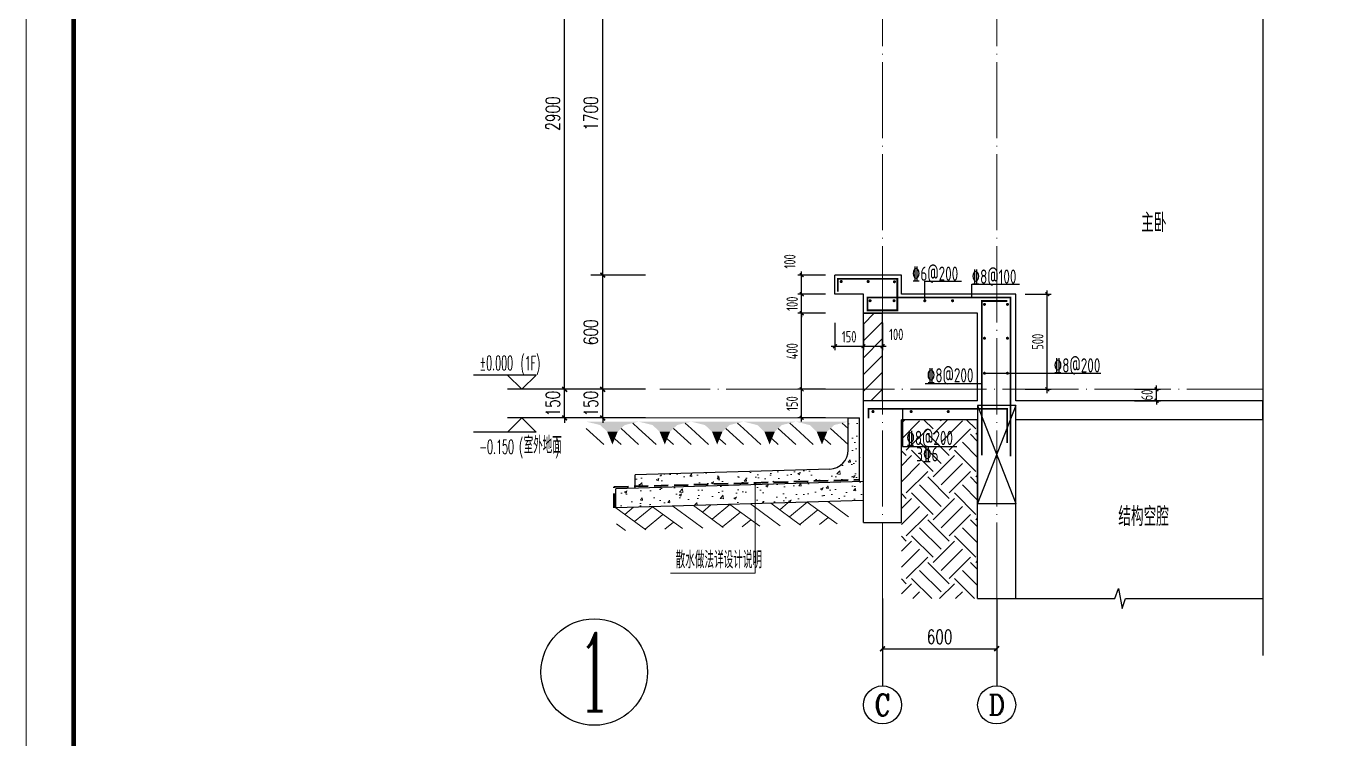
# Model space of a CAD drawing. Extents: x -1712635 to -854203, y -534641 to -21985.
# Drawn here: x -1029527 to -1022681, y -165729 to -161981 of the extents above; entities that cross this region are included whole.
import ezdxf
from ezdxf.enums import TextEntityAlignment as Align

# ---------------------------------------------------------------- set-up
doc = ezdxf.new("R2010")
doc.units = 0
doc.header["$LTSCALE"] = 1000
doc.linetypes.add('DASH', pattern=[0.35, 0.25, -0.1])
doc.linetypes.add('DOTE', pattern=[2.42, 2, -0.2, 0.02, -0.2])
doc.layers.get('0').update_dxf_attribs({"linetype": 'CONTINUOUS'})
doc.layers.get('Defpoints').update_dxf_attribs({"linetype": 'CONTINUOUS'})
for name, color, linetype in [('A-AXIS_TEXT', 7, 'CONTINUOUS'), ('AXIS', 3, 'CONTINUOUS'), ('COLUMN', 4, 'CONTINUOUS'), ('DIM', 2, 'CONTINUOUS'), ('DIM_ELEV', 3, 'CONTINUOUS'), ('DIM_SYMB', 3, 'CONTINUOUS'), ('PUB_DIM', 3, 'CONTINUOUS'), ('PUB_TEXT', 2, 'CONTINUOUS'), ('REIN', 6, 'CONTINUOUS'), ('S-大样-砼线', 7, 'CONTINUOUS'), ('S-引出线', 40, 'CONTINUOUS'), ('TEXT', 2, 'CONTINUOUS'), ('WALL', 2, 'CONTINUOUS')]:
    doc.layers.add(name, color=color, linetype=linetype)
for name, color, linetype, lineweight in [('AXIS_TEXT', 7, 'CONTINUOUS', 20), ('DOTE', 19, 'DOTE', 9), ('PUB_HATCH', 8, 'CONTINUOUS', 9), ('图框', 9, 'CONTINUOUS', 18), ('填充', 251, 'CONTINUOUS', 5), ('平面-排水沟', 86, 'CONTINUOUS', 15), ('立面-中轮廓线', 30, 'CONTINUOUS', 35), ('粉刷', 251, 'CONTINUOUS', 9)]:
    doc.layers.add(name, color=color, linetype=linetype, lineweight=lineweight)
doc.styles.add('_TCH_AXIS', font='COMPLEX', dxfattribs={"bigfont": 'GBCBIG'})
doc.styles.add('_TCH_DIM', font='SIMPLEX.shx', dxfattribs={"width": 0.7, "bigfont": 'GBCBIG.shx'})
doc.styles.add('_TCH_DIM_T3', font='SIMPLEX', dxfattribs={"width": 0.705882, "bigfont": 'GBCBIG'})
doc.styles.add('COMPLEX', font='COMPLEX')
doc.styles.add('DIM_FONT_T3', font='SIMPLEX', dxfattribs={"width": 0.705882, "bigfont": 'GBCBIG'})
doc.styles.add('TSSD_DIMENSION', font='Tssdeng.shx', dxfattribs={"width": 0.7, "bigfont": 'tssdchn.shx'})
doc.styles.add('TSSD_REIN', font='tssdeng.shx', dxfattribs={"width": 0.7, "height": 300, "bigfont": 'tssdchn.shx'})
doc.dimstyles.new('_TCH_ARCH&&25', dxfattribs={"dimtxt": 74.375, "dimasz": 25, "dimexe": 62.5, "dimexo": 75, "dimgap": 25, "dimtad": 1, "dimdec": 0, "dimzin": 0, "dimdsep": 46, "dimtxsty": '_TCH_DIM_T3', "dimblk": 'ARCHTICK', "dimcen": 0.09, "dimclrt": 7, "dimazin": 0, "dimtfac": 1, "dimtdec": 0, "dimtix": 1, "dimtmove": 2, "dimatfit": 3, "dimldrblk": 'ARCHTICK', "dimfxl": 0, "dimtolj": 1, "dimtzin": 0, "dimarcsym": 0})
doc.dimstyles.new('TSSD_20_20', dxfattribs={"dimtxt": 60, "dimasz": 20, "dimexe": 20, "dimexo": 50, "dimgap": 20, "dimtad": 1, "dimdec": 0, "dimzin": 0, "dimdsep": 46, "dimtxsty": 'TSSD_DIMENSION', "dimblk": 'ARCHTICK', "dimblk1": 'ARCHTICK', "dimblk2": 'ARCHTICK', "dimcen": 0, "dimdle": 20, "dimclrt": 7, "dimadec": 0, "dimazin": 0, "dimtfac": 1, "dimtdec": 0, "dimtix": 1, "dimtmove": 2, "dimatfit": 3, "dimfxl": 0, "dimtolj": 1, "dimtzin": 0, "dimarcsym": 0})
pattern_1 = [(50, (28072.99, 249033.25), (143.452037, -12.550427), [15, -165]), (355, (28072.99, 249033.25), (-27.750267, 150.438427), [12, -132]), (100.4514, (28084.94, 249032.2), (115.701876, 137.88791), [12.74804, -140.22842]), (46.1842, (28072.99, 249073.25), (213.44821, -33.1038), [22.5, -247.5]), (96.6356, (28090.77, 249070.5), (186.93254, 194.82357), [19.12206, -210.3426]), (351.1842, (28072.99, 249073.25), (186.93239, 194.82372), [18, -198]), (21, (28092.99, 249063.25), (119.38141, -80.52378), [15, -165]), (326, (28092.99, 249063.25), (48.663066, 145.03001), [12, -132]), (71.4514, (28102.93, 249056.54), (168.044526, 64.5061), [12.74804, -140.22842]), (37.5, (28072.986, 249033.25), (2.431971, 66.578771), [0, -130.4, 0, -134, 0, -132.5]), (7.5, (28072.986, 249033.25), (52.613907, 78.882342), [0, -76.4, 0, -127.4, 0, -50.5]), (327.5, (28028.386, 249033.25), (106.764487, -4.510974), [0, -50, 0, -156, 0, -207]), (317.5, (28008.39, 249033.25), (116.637234, 20.020996), [0, -65, 0, -103.6, 0, -147])]

# ---------------------------------------------------------------- blocks, each defined once
blk = doc.blocks.new('$LINEPAT$素土夯实')
at = {"color": 0}
for p, q in [((0, -210), (210, 0)), ((120, -300), (420, 0)), ((420, 0), (608, -188)), ((495, -300), (795, 0)), ((615, 0), (705, -90)), ((315, -105), (502, -293)), ((210, -210), (300, -300)), ((705, -300), (795, -210))]:
    blk.add_line(p, q, dxfattribs=at)
blk = doc.blocks.new('$LinePat$自然土壤')
at = {"color": 0}
for p, q in [((0, -90), (71, -19)), ((0, -300), (211, -89)), ((420, -300), (630, -90)), ((210, -300), (286, -224))]:
    blk.add_line(p, q, dxfattribs=at)
for points in [[(0, 0), (630, 0), (168, -45), (462, -45)], [(168, -45), (462, -45), (252, -132), (378, -132)], [(252, -132), (378, -132), (315, -300)]]:
    blk.add_solid(points, dxfattribs=at)
blk = doc.blocks.new('sanshui')
at = {"layer": '粉刷'}
h = blk.add_hatch(dxfattribs=at)
h.set_pattern_fill('混凝土', color=256, scale=20)
h.set_pattern_definition(pattern_1)
edge = h.paths.add_edge_path()
edge.add_line((346317.8, 427329.6), (346257.8, 427329.6))
edge.add_line((346257.8, 427329.6), (346257.8, 427160.3))
edge.add_arc((346157.8, 427160.3), 100, 271.71836, 360, ccw=False)
edge.add_line((346160.8, 427060.3), (345137.8, 427029.6))
edge.add_line((345137.8, 427029.6), (345137.8, 426969.6))
edge.add_line((345137.8, 426969.6), (346317.8, 427005))
edge.add_line((346317.8, 427005), (346317.8, 427329.6))
h = blk.add_hatch(dxfattribs=at)
h.set_pattern_fill('混凝土', color=256, scale=20)
h.set_pattern_definition(pattern_1)
h.paths.add_polyline_path([(346337.8, 426895.6), (346337.8, 426995.6), (345037.8, 426956.6), (345037.8, 426856.6)])
at = {"layer": 'COLUMN'}
for p, q in [((346257.8, 427329.6), (346317.8, 427329.6)), ((346257.8, 427160.3), (346257.8, 427329.6)), ((346317.8, 426995), (346317.8, 427329.6)), ((346160.8, 427060.3), (345137.8, 427029.6)), ((346338.1, 426995.6), (345037.8, 426956.6)), ((345137.8, 426959.6), (345137.8, 427029.6)), ((345037.8, 426856.6), (345037.8, 426956.6)), ((346338.1, 426895.6), (345037.8, 426856.6))]:
    blk.add_line(p, q, dxfattribs=at)
blk.add_arc((346157.8, 427160.3), 100, 271.71836, 0, dxfattribs=at)
at = {"layer": '立面-中轮廓线', "linetype": 'DASH', "ltscale": 0.3}
blk.add_lwpolyline([(345027.8, 426856.6), (345027.8, 426966.3), (346317.8, 427005)], dxfattribs=at)
at = {"layer": '粉刷'}
blk.add_line((344881.5, 427329.6), (346257.8, 427329.6), dxfattribs=at)
at = {"layer": '粉刷', "yscale": 0.4, "zscale": 0.4}
for name, p, xscale, rotation in [('$LinePat$自然土壤', (345156.8, 427309.6), -0.4369306507241237, 359.9999999999903), ('$LinePat$自然土壤', (345432, 427309.6), -0.4369306507241237, 359.9999999999903), ('$LinePat$自然土壤', (345707.3, 427309.6), -0.4369306507241237, 359.9999999999903), ('$LinePat$自然土壤', (345982.6, 427309.6), -0.4369306507241237, 359.9999999999903), ('$LinePat$自然土壤', (346257.8, 427309.6), -0.4369306507241237, 359.9999999999903), ('$LINEPAT$素土夯实', (345444.5, 426868.8), -0.5117605352322558, 1.718358001643932), ('$LINEPAT$素土夯实', (345851.2, 426881), -0.5117605352322558, 1.718358001643932), ('$LINEPAT$素土夯实', (346257.8, 426893.2), -0.5117605352322558, 1.718358001643932)]:
    blk.add_blockref(name, p, dxfattribs=dict(at, xscale=xscale, rotation=rotation))
blk = doc.blocks.new('GFDDDDRG')
at = {"layer": '图框'}
blk.add_lwpolyline([(923310, -107437), (923310, -159999), (893610, -159999), (893610, -107437)], close=True, dxfattribs=at)
blk.add_lwpolyline([(923310, -107437), (923310, -159999), (893610, -159999), (893610, -107437)], close=True, dxfattribs=at)
at = {"layer": '图框', "const_width": 50}
blk.add_lwpolyline([(894110, -159499), (922810, -159499), (922810, -108687), (894110, -108687)], close=True, dxfattribs=at)
blk = doc.blocks.new('_ArchTick')
at = {"color": 0, "const_width": 0.35}
blk.add_lwpolyline([(-0.5, -0.5), (0.5, 0.5)], dxfattribs=at)
blk = doc.blocks.new('*D2871')
at = {"layer": 'AXIS', "color": 0, "lineweight": -2}
for p, q in [((-1025026.4, -165065.5), (-1025026.4, -165317.1)), ((-1024426.4, -165065.5), (-1024426.4, -165317.1)), ((-1025026.4, -165254.6), (-1024426.4, -165254.6))]:
    blk.add_line(p, q, dxfattribs=at)
at = {"layer": 'Defpoints', "color": 0}
for p in [(-1025026.4, -164990.5), (-1024426.4, -164990.5), (-1024426.4, -165254.6)]:
    blk.add_point(p, dxfattribs=at)
at = {"layer": 'AXIS', "color": 0, "lineweight": -2, "xscale": 25, "yscale": 25, "zscale": 25, "rotation": 180}
blk.add_blockref('_ArchTick', (-1025026.4, -165254.6), dxfattribs=at)
at = {"layer": 'AXIS', "color": 0, "lineweight": -2, "xscale": 25, "yscale": 25, "zscale": 25}
blk.add_blockref('_ArchTick', (-1024426.4, -165254.6), dxfattribs=at)
at = {"layer": 'AXIS', "color": 7, "insert": (-1024726.4, -165192.4), "char_height": 74.38, "attachment_point": 5, "style": '_TCH_DIM_T3'}
blk.add_mtext('\\A1;600', dxfattribs=at)
blk = doc.blocks.new('*D2872')
at = {"layer": 'Defpoints', "color": 0}
for p in [(-1026496.6, -163890.5), (-1026196.6, -163890.5), (-1026196.6, -164041)]:
    blk.add_point(p, dxfattribs=at)
at = {"layer": 'PUB_DIM', "color": 0, "lineweight": -2}
for p, q in [((-1026271.6, -163890.5), (-1026559.1, -163890.5)), ((-1026496.6, -163890.5), (-1026496.6, -163865.5)), ((-1026496.6, -164041), (-1026496.6, -163890.5)), ((-1026271.6, -164041), (-1026559.1, -164041)), ((-1026496.6, -164041), (-1026496.6, -164066))]:
    blk.add_line(p, q, dxfattribs=at)
at = {"layer": 'PUB_DIM', "color": 0, "lineweight": -2, "xscale": 25, "yscale": 25, "zscale": 25}
for p, rotation in [((-1026496.6, -163890.5), 270), ((-1026496.6, -164041), 90)]:
    blk.add_blockref('_ArchTick', p, dxfattribs=dict(at, rotation=rotation))
at = {"layer": 'PUB_DIM', "color": 7, "insert": (-1026558.8, -163965.8), "char_height": 74.38, "attachment_point": 5, "rotation": 90, "style": '_TCH_DIM_T3'}
blk.add_mtext('\\A1;150', dxfattribs=at)
blk = doc.blocks.new('*D2873')
at = {"layer": 'Defpoints', "color": 0}
for p in [(-1026496.6, -163290.5), (-1026196.6, -163290.5), (-1026196.6, -163890.5)]:
    blk.add_point(p, dxfattribs=at)
at = {"layer": 'PUB_DIM', "color": 0, "lineweight": -2}
for p, q in [((-1026271.6, -163290.5), (-1026559.1, -163290.5)), ((-1026496.6, -163890.5), (-1026496.6, -163290.5)), ((-1026271.6, -163890.5), (-1026559.1, -163890.5))]:
    blk.add_line(p, q, dxfattribs=at)
at = {"layer": 'PUB_DIM', "color": 0, "lineweight": -2, "xscale": 25, "yscale": 25, "zscale": 25}
for p, rotation in [((-1026496.6, -163290.5), 90), ((-1026496.6, -163890.5), 270)]:
    blk.add_blockref('_ArchTick', p, dxfattribs=dict(at, rotation=rotation))
at = {"layer": 'PUB_DIM', "color": 7, "insert": (-1026558.8, -163590.5), "char_height": 74.38, "attachment_point": 5, "rotation": 90, "style": '_TCH_DIM_T3'}
blk.add_mtext('\\A1;600', dxfattribs=at)
blk = doc.blocks.new('*D2874')
at = {"layer": 'Defpoints', "color": 0}
for p in [(-1026496.6, -161590.5), (-1026196.6, -161590.5), (-1026196.6, -163290.5)]:
    blk.add_point(p, dxfattribs=at)
at = {"layer": 'PUB_DIM', "color": 0, "lineweight": -2}
for p, q in [((-1026271.6, -161590.5), (-1026559.1, -161590.5)), ((-1026496.6, -163290.5), (-1026496.6, -161590.5)), ((-1026271.6, -163290.5), (-1026559.1, -163290.5))]:
    blk.add_line(p, q, dxfattribs=at)
at = {"layer": 'PUB_DIM', "color": 0, "lineweight": -2, "xscale": 25, "yscale": 25, "zscale": 25}
for p, rotation in [((-1026496.6, -161590.5), 90), ((-1026496.6, -163290.5), 270)]:
    blk.add_blockref('_ArchTick', p, dxfattribs=dict(at, rotation=rotation))
at = {"layer": 'PUB_DIM', "color": 7, "insert": (-1026558.8, -162440.5), "char_height": 74.38, "attachment_point": 5, "rotation": 90, "style": '_TCH_DIM_T3'}
blk.add_mtext('\\A1;1700', dxfattribs=at)
blk = doc.blocks.new('*D2875')
at = {"layer": 'Defpoints', "color": 0}
for p in [(-1026696.6, -163890.5), (-1026196.6, -163890.5), (-1026196.6, -164041)]:
    blk.add_point(p, dxfattribs=at)
at = {"layer": 'PUB_DIM', "color": 0, "lineweight": -2}
for p, q in [((-1026271.6, -163890.5), (-1026759.1, -163890.5)), ((-1026696.6, -163890.5), (-1026696.6, -163865.5)), ((-1026696.6, -164041), (-1026696.6, -163890.5)), ((-1026271.6, -164041), (-1026759.1, -164041)), ((-1026696.6, -164041), (-1026696.6, -164066))]:
    blk.add_line(p, q, dxfattribs=at)
at = {"layer": 'PUB_DIM', "color": 0, "lineweight": -2, "xscale": 25, "yscale": 25, "zscale": 25}
for p, rotation in [((-1026696.6, -163890.5), 270), ((-1026696.6, -164041), 90)]:
    blk.add_blockref('_ArchTick', p, dxfattribs=dict(at, rotation=rotation))
at = {"layer": 'PUB_DIM', "color": 7, "insert": (-1026758.8, -163965.8), "char_height": 74.38, "attachment_point": 5, "rotation": 90, "style": '_TCH_DIM_T3'}
blk.add_mtext('\\A1;150', dxfattribs=at)
blk = doc.blocks.new('*D2876')
at = {"layer": 'Defpoints', "color": 0}
for p in [(-1026696.6, -160990.5), (-1026196.6, -160990.5), (-1026196.6, -163890.5)]:
    blk.add_point(p, dxfattribs=at)
at = {"layer": 'PUB_DIM', "color": 0, "lineweight": -2}
for p, q in [((-1026271.6, -160990.5), (-1026759.1, -160990.5)), ((-1026696.6, -163890.5), (-1026696.6, -160990.5)), ((-1026271.6, -163890.5), (-1026759.1, -163890.5))]:
    blk.add_line(p, q, dxfattribs=at)
at = {"layer": 'PUB_DIM', "color": 0, "lineweight": -2, "xscale": 25, "yscale": 25, "zscale": 25}
for p, rotation in [((-1026696.6, -160990.5), 90), ((-1026696.6, -163890.5), 270)]:
    blk.add_blockref('_ArchTick', p, dxfattribs=dict(at, rotation=rotation))
at = {"layer": 'PUB_DIM', "color": 7, "insert": (-1026758.8, -162440.5), "char_height": 74.38, "attachment_point": 5, "rotation": 90, "style": '_TCH_DIM_T3'}
blk.add_mtext('\\A1;2900', dxfattribs=at)
blk = doc.blocks.new('_AXISO')
blk.add_circle((0, 0), 0.5)
at = {"layer": 'A-AXIS_TEXT', "style": 'COMPLEX', "width": 1.041667}
blk.add_attdef('A', text='', height=0.56, dxfattribs=at).set_placement((-0.25, -0.28), (0.25, -0.28), align=Align.FIT)
blk = doc.blocks.new('A$C0D001929')
at = {"layer": 'REIN', "const_width": 9}
for points in [[(4.5, 1114), (4.5, 1181.3), (316.6, 1181.3), (316.6, 1015.2), (159.3, 1015.2), (159.3, 1082.5), (911.9, 1082.5), (911.9, 247.5)], [(165.3, 447.6), (165.3, 497.9), (893.7, 497.9), (893.7, 318.4)]]:
    blk.add_lwpolyline(points, dxfattribs=at)
at = {"layer": 'REIN', "const_width": 8}
for points in [[(17.7, 1166.6, 1), (25.7, 1166.6, 1)], [(159.3, 1166.6, 1), (167.3, 1166.6, 1)], [(297.5, 1165.7, 1), (305.5, 1165.7, 1)], [(169.5, 1065.8, 1), (177.5, 1065.8, 1)], [(295.4, 1065.8, 1), (303.4, 1065.8, 1)], [(456.9, 1065.8, 1), (464.9, 1065.8, 1)], [(602.9, 1065.8, 1), (610.9, 1065.8, 1)], [(770.5, 1046.6, 1), (778.5, 1046.6, 1)], [(891.3, 1046.6, 1), (899.3, 1046.6, 1)], [(770.5, 868.2, 1), (778.5, 868.2, 1)], [(891.3, 868.2, 1), (899.3, 868.2, 1)], [(770.5, 684.1, 1), (778.5, 684.1, 1)], [(891.3, 684.1, 1), (899.3, 684.1, 1)], [(184.7, 482.8, 1), (192.7, 482.8, 1)], [(385.2, 482.8, 1), (393.2, 482.8, 1)], [(580.4, 482.8, 1), (588.4, 482.8, 1)]]:
    blk.add_lwpolyline(points, format="xyb", close=True, dxfattribs=at)
at = {"layer": 'REIN'}
blk.add_lwpolyline([(760.8, 253.1, 9, 9, 0), (760.8, 1064.2, 9, 9, 0), (895.5, 1064.2, 9, 9, 0)], format="xyseb", dxfattribs=at)
at = {"layer": 'S-大样-砼线'}
for p, q in [((738.6, 515), (938.6, 0)), ((938.6, 515), (738.6, 0))]:
    blk.add_line(p, q, dxfattribs=at)
blk.add_lwpolyline([(938.6, 515), (738.6, 515), (738.6, 0), (938.6, 0)], close=True, dxfattribs=at)
at = {"layer": 'S-引出线'}
for p, q in [((460.9, 1065.8), (460.9, 1168.9)), ((460.9, 1168.9), (653.1, 1168.9)), ((463.5, 631), (760.8, 631)), ((774.5, 684.1), (1386.4, 684.1)), ((343.6, 497.9), (343.6, 299.7)), ((343.6, 299.7), (628.8, 299.7))]:
    blk.add_line(p, q, dxfattribs=at)
blk.add_lwpolyline([(707.5, 1082.5), (707.5, 1153.3), (958.6, 1153.3)], dxfattribs=at)
at = {"layer": 'TEXT', "style": 'TSSD_REIN', "width": 0.7}
for s, p in [('%%1326@200', (393, 1170.4)), ('%%1328@100', (706.5, 1154.9)), ('%%1328@200', (1138.3, 688.2)), ('%%1328@200', (471.5, 636)), ('%%1328@200', (364, 306.8)), ('3%%1326', (416.3, 221))]:
    blk.add_text(s, height=75, rotation=0, dxfattribs=at).set_placement(p)
blk = doc.blocks.new('20210902.15310509')
at = {"layer": 'DOTE', "color": 1, "linetype": 'DOTE', "ltscale": 0.2}
for p, q in [((79213.2, -133245.9), (79213.2, -115565.9)), ((79813.2, -133245.9), (79813.2, -115565.9)), ((81211.7, -132145.9), (78043, -132145.9))]:
    blk.add_line(p, q, dxfattribs=at)
blk = doc.blocks.new('*D2729')
at = {"layer": 'Defpoints', "color": 0}
for p in [(18904.9, 85276), (19070.8, 85276), (18904.9, 85216)]:
    blk.add_point(p, dxfattribs=at)
at = {"layer": 'DIM', "color": 0, "lineweight": -2}
for p, q in [((18954.9, 85276), (19090.8, 85276)), ((19070.8, 85276), (19070.8, 85296)), ((19070.8, 85216), (19070.8, 85276)), ((18954.9, 85216), (19090.8, 85216)), ((19070.8, 85216), (19070.8, 85196))]:
    blk.add_line(p, q, dxfattribs=at)
at = {"layer": 'DIM', "color": 0, "lineweight": -2, "xscale": 20, "yscale": 20, "zscale": 20}
for p, rotation in [((19070.8, 85276), 270), ((19070.8, 85216), 90)]:
    blk.add_blockref('_ArchTick', p, dxfattribs=dict(at, rotation=rotation))
at = {"layer": 'DIM', "color": 7, "insert": (19020.8, 85246), "char_height": 60, "attachment_point": 5, "rotation": 90, "style": 'TSSD_DIMENSION'}
blk.add_mtext('\\A1;60', dxfattribs=at)
blk = doc.blocks.new('*D2742')
at = {"layer": 'Defpoints', "color": 0}
for p in [(17380.6, 85676), (17530.6, 85676), (17530.6, 85502.3)]:
    blk.add_point(p, dxfattribs=at)
at = {"layer": 'DIM', "color": 0, "lineweight": -2}
for p, q in [((17380.6, 85626), (17380.6, 85482.3)), ((17530.6, 85626), (17530.6, 85482.3)), ((17360.6, 85502.3), (17550.6, 85502.3))]:
    blk.add_line(p, q, dxfattribs=at)
at = {"layer": 'DIM', "color": 0, "lineweight": -2, "xscale": 20, "yscale": 20, "zscale": 20, "rotation": 180}
blk.add_blockref('_ArchTick', (17380.6, 85502.3), dxfattribs=at)
at = {"layer": 'DIM', "color": 0, "lineweight": -2, "xscale": 20, "yscale": 20, "zscale": 20}
blk.add_blockref('_ArchTick', (17530.6, 85502.3), dxfattribs=at)
at = {"layer": 'DIM', "color": 7, "insert": (17455.6, 85552.3), "char_height": 60, "attachment_point": 5, "style": 'TSSD_DIMENSION'}
blk.add_mtext('\\A1;150', dxfattribs=at)
blk = doc.blocks.new('*D2743')
at = {"layer": 'Defpoints', "color": 0}
for p in [(17530.6, 85676), (17630.6, 85676), (17630.6, 85502.3)]:
    blk.add_point(p, dxfattribs=at)
at = {"layer": 'DIM', "color": 0, "lineweight": -2}
for p, q in [((17530.6, 85626), (17530.6, 85482.3)), ((17630.6, 85626), (17630.6, 85482.3)), ((17510.6, 85502.3), (17650.6, 85502.3))]:
    blk.add_line(p, q, dxfattribs=at)
at = {"layer": 'DIM', "color": 0, "lineweight": -2, "xscale": 20, "yscale": 20, "zscale": 20, "rotation": 180}
blk.add_blockref('_ArchTick', (17530.6, 85502.3), dxfattribs=at)
at = {"layer": 'DIM', "color": 0, "lineweight": -2, "xscale": 20, "yscale": 20, "zscale": 20}
blk.add_blockref('_ArchTick', (17630.6, 85502.3), dxfattribs=at)
at = {"layer": 'DIM', "color": 7, "insert": (17703.1, 85564.5), "char_height": 60, "attachment_point": 5, "style": 'TSSD_DIMENSION'}
blk.add_mtext('\\A1;100', dxfattribs=at)
blk = doc.blocks.new('*D2744')
at = {"layer": 'Defpoints', "color": 0}
for p in [(17206, 85876), (17380.6, 85876), (17380.6, 85776)]:
    blk.add_point(p, dxfattribs=at)
at = {"layer": 'DIM', "color": 0, "lineweight": -2}
for p, q in [((17330.6, 85876), (17186, 85876)), ((17206, 85756), (17206, 85896)), ((17330.6, 85776), (17186, 85776))]:
    blk.add_line(p, q, dxfattribs=at)
at = {"layer": 'DIM', "color": 0, "lineweight": -2, "xscale": 20, "yscale": 20, "zscale": 20}
for p, rotation in [((17206, 85876), 90), ((17206, 85776), 270)]:
    blk.add_blockref('_ArchTick', p, dxfattribs=dict(at, rotation=rotation))
at = {"layer": 'DIM', "color": 7, "insert": (17143.8, 85948.4), "char_height": 60, "attachment_point": 5, "rotation": 90, "style": 'TSSD_DIMENSION'}
blk.add_mtext('\\A1;100', dxfattribs=at)
blk = doc.blocks.new('*D2745')
at = {"layer": 'Defpoints', "color": 0}
for p in [(17206, 85776), (17380.6, 85776), (17380.6, 85676)]:
    blk.add_point(p, dxfattribs=at)
at = {"layer": 'DIM', "color": 0, "lineweight": -2}
for p, q in [((17206, 85776), (17206, 85796)), ((17330.6, 85776), (17186, 85776)), ((17206, 85676), (17206, 85776)), ((17330.6, 85676), (17186, 85676)), ((17206, 85676), (17206, 85656))]:
    blk.add_line(p, q, dxfattribs=at)
at = {"layer": 'DIM', "color": 0, "lineweight": -2, "xscale": 20, "yscale": 20, "zscale": 20}
for p, rotation in [((17206, 85776), 270), ((17206, 85676), 90)]:
    blk.add_blockref('_ArchTick', p, dxfattribs=dict(at, rotation=rotation))
at = {"layer": 'DIM', "color": 7, "insert": (17156, 85726), "char_height": 60, "attachment_point": 5, "rotation": 90, "style": 'TSSD_DIMENSION'}
blk.add_mtext('\\A1;100', dxfattribs=at)
blk = doc.blocks.new('*D2746')
at = {"layer": 'Defpoints', "color": 0}
for p in [(17206, 85276), (17380.6, 85276), (17380.6, 85126)]:
    blk.add_point(p, dxfattribs=at)
at = {"layer": 'DIM', "color": 0, "lineweight": -2}
for p, q in [((17330.6, 85276), (17186, 85276)), ((17206, 85106), (17206, 85296)), ((17330.6, 85126), (17186, 85126))]:
    blk.add_line(p, q, dxfattribs=at)
at = {"layer": 'DIM', "color": 0, "lineweight": -2, "xscale": 20, "yscale": 20, "zscale": 20}
for p, rotation in [((17206, 85276), 90), ((17206, 85126), 270)]:
    blk.add_blockref('_ArchTick', p, dxfattribs=dict(at, rotation=rotation))
at = {"layer": 'DIM', "color": 7, "insert": (17156, 85201), "char_height": 60, "attachment_point": 5, "rotation": 90, "style": 'TSSD_DIMENSION'}
blk.add_mtext('\\A1;150', dxfattribs=at)
blk = doc.blocks.new('*D2747')
at = {"layer": 'Defpoints', "color": 0}
for p in [(18330.6, 85776), (18496.6, 85776), (18330.6, 85276)]:
    blk.add_point(p, dxfattribs=at)
at = {"layer": 'DIM', "color": 0, "lineweight": -2}
for p, q in [((18496.6, 85256), (18496.6, 85796)), ((18380.6, 85776), (18516.6, 85776)), ((18380.6, 85276), (18516.6, 85276))]:
    blk.add_line(p, q, dxfattribs=at)
at = {"layer": 'DIM', "color": 0, "lineweight": -2, "xscale": 20, "yscale": 20, "zscale": 20}
for p, rotation in [((18496.6, 85776), 90), ((18496.6, 85276), 270)]:
    blk.add_blockref('_ArchTick', p, dxfattribs=dict(at, rotation=rotation))
at = {"layer": 'DIM', "color": 7, "insert": (18446.6, 85526), "char_height": 60, "attachment_point": 5, "rotation": 90, "style": 'TSSD_DIMENSION'}
blk.add_mtext('\\A1;500', dxfattribs=at)
blk = doc.blocks.new('*D2748')
at = {"layer": 'Defpoints', "color": 0}
for p in [(17206, 85676), (17380.6, 85676), (17380.6, 85276)]:
    blk.add_point(p, dxfattribs=at)
at = {"layer": 'DIM', "color": 0, "lineweight": -2}
for p, q in [((17330.6, 85676), (17186, 85676)), ((17206, 85256), (17206, 85696)), ((17330.6, 85276), (17186, 85276))]:
    blk.add_line(p, q, dxfattribs=at)
at = {"layer": 'DIM', "color": 0, "lineweight": -2, "xscale": 20, "yscale": 20, "zscale": 20}
for p, rotation in [((17206, 85676), 90), ((17206, 85276), 270)]:
    blk.add_blockref('_ArchTick', p, dxfattribs=dict(at, rotation=rotation))
at = {"layer": 'DIM', "color": 7, "insert": (17156, 85476), "char_height": 60, "attachment_point": 5, "rotation": 90, "style": 'TSSD_DIMENSION'}
blk.add_mtext('\\A1;400', dxfattribs=at)
blk = doc.blocks.new('20210902.15332757')
at = {"layer": 'DIM'}
for base, p1, p2, angle, picture, middle in [((78135.2, -132475.9), (78309.8, -132575.9), (78309.8, -132475.9), 90, '*D2744', (78073, -132403.5)), ((78559.8, -132849.6), (78459.8, -132675.9), (78559.8, -132675.9), 0, '*D2743', (78632.2, -132787.4))]:
    dim = blk.add_linear_dim(base=base, p1=p1, p2=p2, angle=angle, dimstyle='TSSD_20_20', dxfattribs=at)
    dim.commit()
    dim.dimension.update_dxf_attribs({"geometry": picture, "text_midpoint": middle, "dimtype": 129, "insert": (60929.1, -218351.9)})
for p1, p2, distance, picture, middle in [((78309.8, -132675.9), (78309.8, -132575.9), 174.6, '*D2745', (78085.2, -132625.9)), ((79259.8, -133075.9), (79259.8, -132575.9), -166, '*D2747', (79375.7, -132825.9)), ((78309.8, -133075.9), (78309.8, -132675.9), 174.6, '*D2748', (78085.2, -132875.9)), ((78309.8, -132675.9), (78459.8, -132675.9), -173.7, '*D2742', (78384.8, -132799.6)), ((78309.8, -133225.9), (78309.8, -133075.9), 174.6, '*D2746', (78085.2, -133150.9)), ((79834, -133135.9), (79834, -133075.9), -166, '*D2729', (79950, -133105.9))]:
    dim = blk.add_aligned_dim(p1=p1, p2=p2, distance=distance, dimstyle='TSSD_20_20', dxfattribs=at)
    dim.commit()
    dim.dimension.update_dxf_attribs({"geometry": picture, "text_midpoint": middle, "insert": (60929.1, -218351.9)})

msp = doc.modelspace()

# ---------------------------------------------------------------- hatches: boundary and pattern name
at = {"layer": 'PUB_HATCH'}
h = msp.add_hatch(dxfattribs=at)
h.set_pattern_fill('普通砖', color=256, scale=25, style=0)
h.set_pattern_definition([(45, (-1569657.01, 4597.395), (-44.1941915, 44.1941915), [])])
h.paths.add_polyline_path([(-1025126.41, -163950.52), (-1025026.41, -163950.52), (-1025026.41, -163490.52), (-1025126.41, -163490.52)])
at = {"layer": '填充'}
h = msp.add_hatch(dxfattribs=at)
h.set_pattern_fill('EARTH', color=250, scale=50, angle=45, style=0)
h.set_pattern_definition([(45, (-2140024.69, -620183.89), (0, 224.506403), [158.75, -158.75]), (45, (-2140066.78, -620141.8), (0, 224.506403), [158.75, -158.75]), (45, (-2140108.88, -620099.7), (0, 224.506403), [158.75, -158.75]), (135, (-2140108.88, -620071.63), (-224.506403, 0), [158.75, -158.75]), (135, (-2140066.78, -620029.54), (-224.506403, 0), [158.75, -158.75]), (135, (-2140024.69, -619987.44), (-224.506403, 0), [158.75, -158.75])])
h.paths.add_polyline_path([(-1024526.41, -164990.52), (-1024526.41, -164050.51), (-1024926.41, -164050.52), (-1024926.41, -164990.52)])

# ---------------------------------------------------------------- linework, layer by layer
at = {"layer": 'AXIS'}
for p, q in [((-1025026.44, -164990.52), (-1025026.44, -165449.91)), ((-1024426.44, -164990.52), (-1024426.44, -165449.91))]:
    msp.add_line(p, q, dxfattribs=at)
at = {"layer": 'AXIS', "color": 6}
msp.add_circle((-1026541.02, -165377.09), 280, dxfattribs=at)
at = {"layer": 'DIM_ELEV'}
for p, q in [((-1026846.61, -163815.52), (-1027174.61, -163815.52)), ((-1026921.61, -163890.52), (-1026996.61, -163815.52)), ((-1026921.61, -163890.52), (-1026846.61, -163815.52)), ((-1026496.61, -163890.52), (-1026996.61, -163890.52)), ((-1026921.61, -164040.99), (-1026996.61, -164115.99)), ((-1026496.61, -164040.99), (-1026996.61, -164040.99)), ((-1026921.61, -164040.99), (-1026846.61, -164115.99)), ((-1026846.61, -164115.99), (-1027174.61, -164115.99))]:
    msp.add_line(p, q, dxfattribs=at)
at = {"layer": 'DIM_SYMB'}
for points in [[(-1023027.89, -147910.52), (-1023027.89, -156572.39), (-1022975.39, -156591.5), (-1023080.39, -156610.01), (-1023027.89, -156628.64), (-1023027.89, -165290.52)], [(-1024526.41, -164990.52), (-1023805.28, -164990.52), (-1023786.17, -164938.02), (-1023767.65, -165043.02), (-1023749.03, -164990.52), (-1023027.89, -164990.52)]]:
    msp.add_lwpolyline(points, dxfattribs=at)
at = {"layer": 'WALL'}
for p, q in [((-1024926.41, -163290.52), (-1025276.41, -163290.52)), ((-1025276.41, -163390.52), (-1025276.41, -163290.52)), ((-1024926.41, -163390.52), (-1024926.41, -163290.52)), ((-1025126.41, -163390.52), (-1025276.41, -163390.52)), ((-1025126.41, -163490.52), (-1025126.41, -163390.52)), ((-1024326.41, -163390.52), (-1024926.41, -163390.52)), ((-1024326.41, -163950.52), (-1024326.41, -163390.52)), ((-1025019.73, -163490.52), (-1025126.41, -163490.52)), ((-1025126.41, -163950.52), (-1025126.41, -163490.52)), ((-1025126.41, -163490.52), (-1025026.41, -163490.52)), ((-1025026.41, -163950.52), (-1025026.41, -163490.52)), ((-1024526.41, -163490.52), (-1025019.73, -163490.52)), ((-1024526.41, -163950.52), (-1024526.41, -163490.52)), ((-1025126.41, -164590.52), (-1025126.41, -163950.52)), ((-1024526.41, -163950.52), (-1025126.41, -163950.52)), ((-1023027.89, -163950.52), (-1024326.41, -163950.52)), ((-1023027.89, -164050.52), (-1023027.89, -163950.52)), ((-1024926.41, -164590.52), (-1024926.41, -164050.52)), ((-1024526.41, -164050.52), (-1024926.41, -164050.52)), ((-1024526.41, -164990.52), (-1024526.41, -164050.52)), ((-1023027.89, -164050.52), (-1024326.41, -164050.52)), ((-1024326.41, -164990.52), (-1024326.41, -164050.52)), ((-1025126.41, -164590.52), (-1024926.41, -164590.52)), ((-1024526.41, -164990.52), (-1024326.41, -164990.52))]:
    msp.add_line(p, q, dxfattribs=at)
at = {"layer": '平面-排水沟'}
for p, q in [((-1025695.43, -164390.11), (-1025695.43, -164857.95)), ((-1025695.43, -164857.95), (-1026139.56, -164857.95))]:
    msp.add_line(p, q, dxfattribs=at)
at = {"layer": '平面-排水沟', "const_width": 6.67}
msp.add_lwpolyline([(-1025695.43, -164386.77, 1), (-1025695.43, -164393.44, 1)], format="xyb", close=True, dxfattribs=at)

# ---------------------------------------------------------------- block references
at = {"xscale": 0.5, "yscale": 0.5, "zscale": 0.5}
msp.add_blockref('GFDDDDRG', (-1476331.4, -89164.01), dxfattribs=at)
msp.add_blockref('sanshui', (-1371464.54, -591370.15))
at = {"layer": 'AXIS'}
ref = msp.add_blockref('_AXISO', (-1025026.44, -165549.91), dxfattribs=dict(at, xscale=200, yscale=200, zscale=200))
ref.add_attrib('A', 'C', dxfattribs={"layer": 'AXIS_TEXT', "height": 113.92, "style": '_TCH_AXIS'}).set_placement((-1025067.13, -165606.87), (-1024985.76, -165606.87), align=Align.FIT)
ref = msp.add_blockref('_AXISO', (-1024426.44, -165549.91), dxfattribs=dict(at, xscale=200, yscale=200, zscale=200))
ref.add_attrib('A', 'D', dxfattribs={"layer": 'AXIS_TEXT', "height": 108.81, "style": '_TCH_AXIS'}).set_placement((-1024470.49, -165604.32), (-1024382.4, -165604.32), align=Align.FIT)
at = {"layer": 'DIM'}
msp.add_blockref('20210902.15332757', (-1103586.2, -30814.62), dxfattribs=at)
at = {"layer": 'DOTE'}
msp.add_blockref('20210902.15310509', (-1104239.59, -31744.62), dxfattribs=at)
at = {"layer": 'TEXT'}
msp.add_blockref('A$C0D001929', (-1025265.05, -164490.51), dxfattribs=at)

# ---------------------------------------------------------------- texts
at = {"layer": 'AXIS_TEXT', "color": 6, "style": '_TCH_AXIS'}
msp.add_text('1', height=411.78, dxfattribs=at).set_placement((-1026629.26, -165582.98), (-1026452.79, -165582.98), align=Align.FIT)
at = {"layer": 'PUB_TEXT'}
for s, height, style, width, p in [('主卧', 100, 'TSSD_REIN', 0.7, (-1023667.2, -163064.89)), ('%%P0.000', 74.375, '_TCH_DIM', 0.494118, (-1027143.61, -163789.27)), ('(1F)', 74.375, '_TCH_DIM', 0.494118, (-1026928.23, -163790.49)), ('-0.150', 74.375, '_TCH_DIM', 0.494118, (-1027145.01, -164229.74)), ('(', 74.38, '_TCH_DIM', 0.494118, (-1026936.28, -164228.51)), ('室外地面', 89.362, '_TCH_DIM', 0.7, (-1026911.78, -164228.51)), (')', 74.38, '_TCH_DIM', 0.494118, (-1026744.97, -164228.51)), ('结构空腔', 100, 'TSSD_REIN', 0.7, (-1023787.39, -164609.1)), ('散水做法详设计说明', 89.362, 'DIM_FONT_T3', 0.705882, (-1026113.31, -164831.7))]:
    msp.add_text(s, height=height, dxfattribs=dict(at, style=style, width=width)).set_placement(p)

# ---------------------------------------------------------------- dimensions: what is measured, and where the dimension line sits
at = {"layer": 'AXIS'}
dim = msp.add_aligned_dim(p1=(-1025026.41, -164990.52), p2=(-1024426.41, -164990.52), distance=-264.03, dimstyle='_TCH_ARCH&&25', dxfattribs=at)
dim.commit()
dim.dimension.update_dxf_attribs({"geometry": '*D2871', "text_midpoint": (-1024726.41, -165192.36)})
at = {"layer": 'PUB_DIM'}
for p1, p2, distance, picture, middle in [((-1026196.61, -163890.52), (-1026196.61, -160990.52), 500, '*D2876', (-1026758.8, -162440.52)), ((-1026196.61, -163290.52), (-1026196.61, -161590.52), 300, '*D2874', (-1026558.8, -162440.52)), ((-1026196.61, -163890.52), (-1026196.61, -163290.52), 300, '*D2873', (-1026558.8, -163590.52)), ((-1026196.61, -164040.99), (-1026196.61, -163890.52), 500, '*D2875', (-1026758.8, -163965.75)), ((-1026196.61, -164040.99), (-1026196.61, -163890.52), 300, '*D2872', (-1026558.8, -163965.75))]:
    dim = msp.add_aligned_dim(p1=p1, p2=p2, distance=distance, dimstyle='_TCH_ARCH&&25', dxfattribs=at)
    dim.commit()
    dim.dimension.update_dxf_attribs({"geometry": picture, "text_midpoint": middle})

doc.saveas('drawing.dxf')
